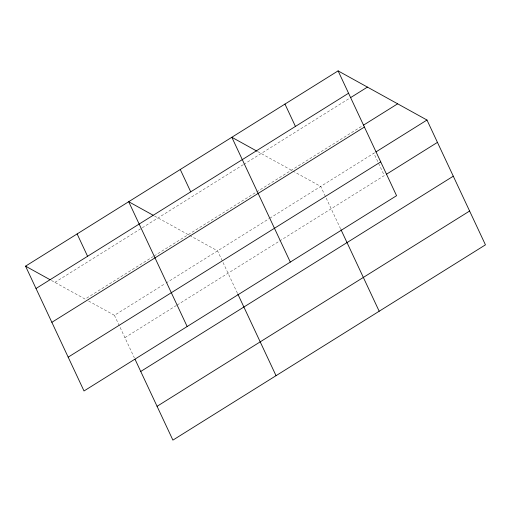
<?xml version="1.0" encoding="UTF-8"?>
<svg xmlns="http://www.w3.org/2000/svg" width="511" height="511" viewBox="0 0 511 511"><rect width="100%" height="100%" fill="white"/><g stroke="black" fill="none" stroke-linecap="round" stroke-linejoin="round"><path stroke-width="0.38" stroke-dasharray="2.56 1.92" d="M54.881 282.379L243.083 164.791M243.753 164.376L349.269 98.444M153.415 256.407L85.101 299.088L51.387 280.443M154.086 255.985L255.89 192.385M256.56 191.964L362.676 125.661M88.595 301.017L114.432 315.306L165.334 283.503M166.005 283.088L269.144 218.644M269.814 218.229L375.195 152.387M124.901 337.65L176.474 305.431M177.145 305.016L278.942 241.409M279.613 240.988L384.317 175.573L373.848 153.23M257.672 151.563L291.385 170.208M292.784 170.981L320.716 186.426L340.958 229.637M154.533 216.006L188.246 234.645M189.638 235.418L217.577 250.869L237.481 293.359M114.432 315.306L134.336 357.796"/><path stroke-width="0.77" d="M338.097 70.882L396.568 195.694L84.015 390.966L25.55 266.154L338.097 70.882L426.985 120.034L485.45 244.846L172.903 440.118L135.013 359.233M36.019 288.498L348.566 93.226M350.616 97.607L367.428 87.1M363.353 125.24L397.654 103.81M51.86 322.313L364.407 127.041M375.866 151.965L426.985 120.034M68.174 357.157L380.727 161.878M386.335 174.315L437.448 142.377M140.742 371.465L453.289 176.193M157.062 406.309L469.609 211.03M256.976 151.179L231.834 137.274L290.299 262.086M153.134 215.233L128.689 201.717L187.16 326.529M25.55 266.154L49.995 279.67M284.966 104.078L295.435 126.421M340.958 229.637L379.181 311.237M180.262 169.492L190.731 191.836M237.819 294.074L276.042 375.681M77.123 233.936L87.585 256.279"/></g></svg>
